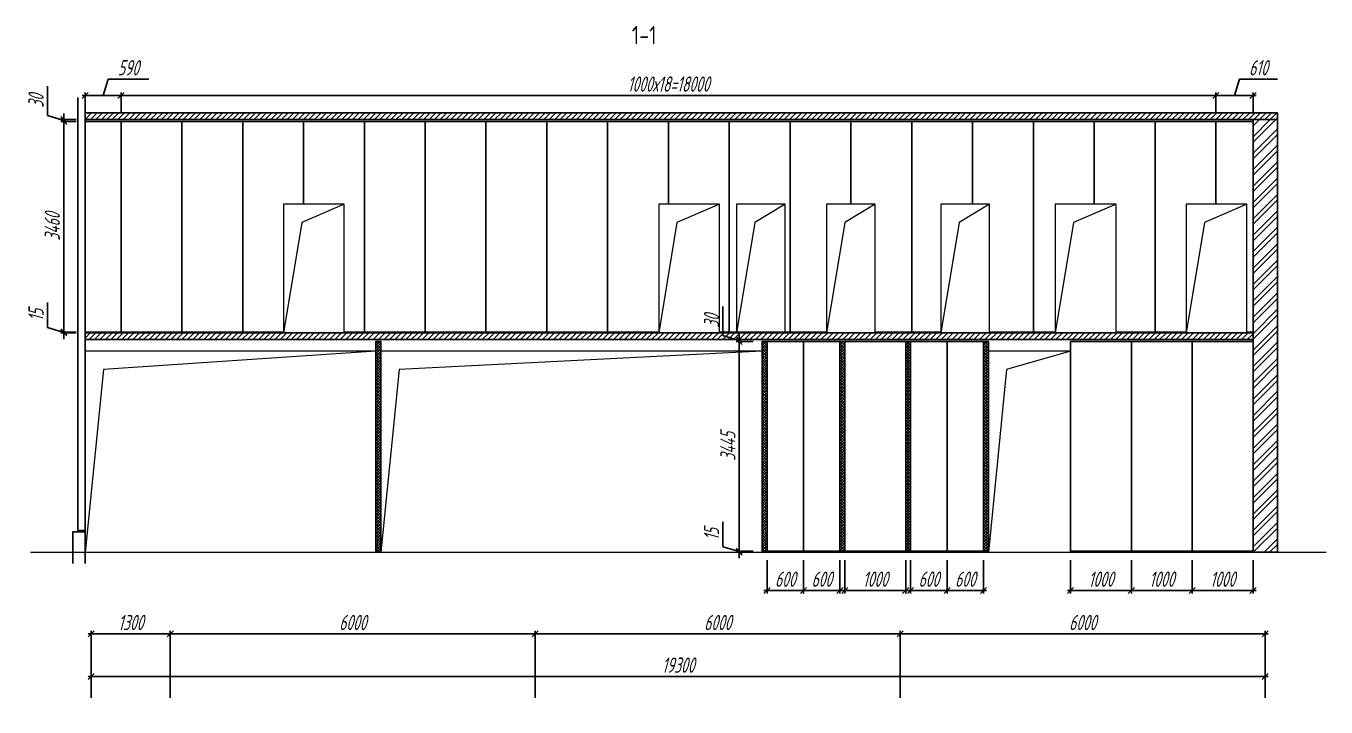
# Model space of a CAD drawing. Header units: millimetres. Extents: x -138350 to 909539, y -253833 to 111767.
# Drawn here: x 113244 to 134616, y -151862 to -140677 of the extents above; entities that cross this region are included whole.
import ezdxf

# ---------------------------------------------------------------- set-up
doc = ezdxf.new("R2010")
doc.units = ezdxf.units.MM
for name, color, linetype, lineweight in [('_Окна_двери', 131, 'Continuous', 15), ('_Оси', 90, 'Continuous', 13), ('_Размеры', 120, 'Continuous', 13), ('_Сендвичи', 230, 'Continuous', 30), ('_Стены', 7, 'Continuous', 30), ('_Сэндвичи штрих', 7, 'Continuous', 5), ('_Текст', 141, 'Continuous', 20), ('выноска', 7, 'Continuous', 13), ('тонкие', 221, 'Continuous', 13)]:
    doc.layers.add(name, color=color, linetype=linetype, lineweight=lineweight)
doc.styles.add('Museo sans', font='CS_Gost2304.shx')
doc.styles.add('СПДС_размеры', font='spdswin.shx', dxfattribs={"width": 0.8, "oblique": 15})
doc.dimstyles.new('СПДС', dxfattribs={"dimtxt": 2.5, "dimasz": 1, "dimexe": 0.5, "dimexo": 1.5, "dimtad": 1, "dimdec": 0, "dimtxsty": 'СПДС_размеры', "dimblk": 'OBLIQUE', "dimcen": 2.5, "dimdle": 0.5, "dimadec": 8, "dimazin": 0, "dimtfac": 1, "dimtdec": 0, "dimtix": 1, "dimtmove": 0, "dimatfit": 3, "dimfxl": 1, "dimarcsym": 0})
pattern_1 = [(45, (0, -18629), (-44.90128, 44.90128), [])]

# ---------------------------------------------------------------- blocks, each defined once
blk = doc.blocks.new('_Oblique')
at = {"layer": 'выноска', "color": 0, "lineweight": -2}
blk.add_line((-0.5, -0.5), (0.5, 0.5), dxfattribs=at)
blk = doc.blocks.new('*D377')
at = {"layer": '_Оси', "color": 0, "lineweight": -2, "transparency": 16777216}
for p, q in [((114316, -151712), (114316, -151312)), ((133616, -151712), (133616, -151312)), ((114266, -151362), (133666, -151362))]:
    blk.add_line(p, q, dxfattribs=at)
at = {"layer": 'Defpoints', "color": 0, "transparency": 16777216}
for p in [(133616, -151362), (114316, -151862), (133616, -151862)]:
    blk.add_point(p, dxfattribs=at)
at = {"layer": '_Оси', "color": 0, "lineweight": -2, "transparency": 16777216, "xscale": 100, "yscale": 100, "zscale": 100, "rotation": 180}
blk.add_blockref('_Oblique', (114316, -151362), dxfattribs=at)
at = {"layer": '_Оси', "color": 0, "lineweight": -2, "transparency": 16777216, "xscale": 100, "yscale": 100, "zscale": 100}
blk.add_blockref('_Oblique', (133616, -151362), dxfattribs=at)
at = {"layer": '_Оси', "color": 0, "lineweight": 25, "transparency": 16777216, "insert": (123966, -151174.5), "char_height": 250, "attachment_point": 5, "style": 'СПДС_размеры'}
blk.add_mtext('19300', dxfattribs=at)
blk = doc.blocks.new('*D378')
at = {"layer": '_Оси', "color": 0, "lineweight": -2, "transparency": 16777216}
for p, q in [((114266, -150662), (115666, -150662)), ((114316, -151712), (114316, -150612)), ((115616, -151712), (115616, -150612))]:
    blk.add_line(p, q, dxfattribs=at)
at = {"layer": 'Defpoints', "color": 0, "transparency": 16777216}
for p in [(115616, -150662), (114316, -151862), (115616, -151862)]:
    blk.add_point(p, dxfattribs=at)
at = {"layer": '_Оси', "color": 0, "lineweight": -2, "transparency": 16777216, "xscale": 100, "yscale": 100, "zscale": 100, "rotation": 180}
blk.add_blockref('_Oblique', (114316, -150662), dxfattribs=at)
at = {"layer": '_Оси', "color": 0, "lineweight": -2, "transparency": 16777216, "xscale": 100, "yscale": 100, "zscale": 100}
blk.add_blockref('_Oblique', (115616, -150662), dxfattribs=at)
at = {"layer": '_Оси', "color": 0, "lineweight": 25, "transparency": 16777216, "insert": (114966, -150474.5), "char_height": 250, "attachment_point": 5, "style": 'СПДС_размеры'}
blk.add_mtext('1300', dxfattribs=at)
blk = doc.blocks.new('*D379')
at = {"layer": '_Оси', "color": 0, "lineweight": -2, "transparency": 16777216}
for p, q in [((115566, -150662), (121666, -150662)), ((115616, -151712), (115616, -150612)), ((121616, -151712), (121616, -150612))]:
    blk.add_line(p, q, dxfattribs=at)
at = {"layer": 'Defpoints', "color": 0, "transparency": 16777216}
for p in [(121616, -150662), (115616, -151862), (121616, -151862)]:
    blk.add_point(p, dxfattribs=at)
at = {"layer": '_Оси', "color": 0, "lineweight": -2, "transparency": 16777216, "xscale": 100, "yscale": 100, "zscale": 100, "rotation": 180}
blk.add_blockref('_Oblique', (115616, -150662), dxfattribs=at)
at = {"layer": '_Оси', "color": 0, "lineweight": -2, "transparency": 16777216, "xscale": 100, "yscale": 100, "zscale": 100}
blk.add_blockref('_Oblique', (121616, -150662), dxfattribs=at)
at = {"layer": '_Оси', "color": 0, "lineweight": 25, "transparency": 16777216, "insert": (118616, -150474.5), "char_height": 250, "attachment_point": 5, "style": 'СПДС_размеры'}
blk.add_mtext('6000', dxfattribs=at)
blk = doc.blocks.new('*D380')
at = {"layer": '_Оси', "color": 0, "lineweight": -2, "transparency": 16777216}
for p, q in [((121566, -150662), (127666, -150662)), ((121616, -151712), (121616, -150612)), ((127616, -151712), (127616, -150612))]:
    blk.add_line(p, q, dxfattribs=at)
at = {"layer": 'Defpoints', "color": 0, "transparency": 16777216}
for p in [(127616, -150662), (121616, -151862), (127616, -151862)]:
    blk.add_point(p, dxfattribs=at)
at = {"layer": '_Оси', "color": 0, "lineweight": -2, "transparency": 16777216, "xscale": 100, "yscale": 100, "zscale": 100, "rotation": 180}
blk.add_blockref('_Oblique', (121616, -150662), dxfattribs=at)
at = {"layer": '_Оси', "color": 0, "lineweight": -2, "transparency": 16777216, "xscale": 100, "yscale": 100, "zscale": 100}
blk.add_blockref('_Oblique', (127616, -150662), dxfattribs=at)
at = {"layer": '_Оси', "color": 0, "lineweight": 25, "transparency": 16777216, "insert": (124616, -150474.5), "char_height": 250, "attachment_point": 5, "style": 'СПДС_размеры'}
blk.add_mtext('6000', dxfattribs=at)
blk = doc.blocks.new('*D381')
at = {"layer": '_Оси', "color": 0, "lineweight": -2, "transparency": 16777216}
for p, q in [((127566, -150662), (133666, -150662)), ((127616, -151712), (127616, -150612)), ((133616, -151712), (133616, -150612))]:
    blk.add_line(p, q, dxfattribs=at)
at = {"layer": 'Defpoints', "color": 0, "transparency": 16777216}
for p in [(133616, -150662), (127616, -151862), (133616, -151862)]:
    blk.add_point(p, dxfattribs=at)
at = {"layer": '_Оси', "color": 0, "lineweight": -2, "transparency": 16777216, "xscale": 100, "yscale": 100, "zscale": 100, "rotation": 180}
blk.add_blockref('_Oblique', (127616, -150662), dxfattribs=at)
at = {"layer": '_Оси', "color": 0, "lineweight": -2, "transparency": 16777216, "xscale": 100, "yscale": 100, "zscale": 100}
blk.add_blockref('_Oblique', (133616, -150662), dxfattribs=at)
at = {"layer": '_Оси', "color": 0, "lineweight": 25, "transparency": 16777216, "insert": (130616, -150474.5), "char_height": 250, "attachment_point": 5, "style": 'СПДС_размеры'}
blk.add_mtext('6000', dxfattribs=at)
blk = doc.blocks.new('*U382')
at = {"color": 0, "ltscale": 100}
blk.add_lwpolyline([(0, 0), (4780, 0), (4780, 3300), (0, 3300)], close=True, dxfattribs=at)
blk.add_lwpolyline([(4780, 3300), (300, 3000), (0, 0)], dxfattribs=at)
blk = doc.blocks.new('*U383')
at = {"color": 0, "ltscale": 100}
blk.add_lwpolyline([(0, 0), (6270, 0), (6270, 3300), (0, 3300)], close=True, dxfattribs=at)
blk.add_lwpolyline([(6270, 3300), (300, 3000), (0, 0)], dxfattribs=at)
blk = doc.blocks.new('*U384')
at = {"color": 0, "ltscale": 100}
blk.add_lwpolyline([(0, 0), (1350, 0), (1350, 3300), (0, 3300)], close=True, dxfattribs=at)
blk.add_lwpolyline([(1350, 3300), (300, 3000), (0, 0)], dxfattribs=at)
blk = doc.blocks.new('*D385')
at = {"layer": '_Размеры', "color": 0, "lineweight": -2, "ltscale": 100, "transparency": 16777216}
for p, q in [((125426, -149453), (125426, -150000)), ((126026, -149453), (126026, -150000)), ((125376, -149950), (126076, -149950))]:
    blk.add_line(p, q, dxfattribs=at)
at = {"layer": 'Defpoints', "color": 0, "ltscale": 100, "transparency": 16777216}
for p in [(125426, -149303), (126026, -149303), (126026, -149950)]:
    blk.add_point(p, dxfattribs=at)
at = {"layer": '_Размеры', "color": 0, "lineweight": -2, "ltscale": 100, "transparency": 16777216, "xscale": 100, "yscale": 100, "zscale": 100, "rotation": 180}
blk.add_blockref('_Oblique', (125426, -149950), dxfattribs=at)
at = {"layer": '_Размеры', "color": 0, "lineweight": -2, "ltscale": 100, "transparency": 16777216, "xscale": 100, "yscale": 100, "zscale": 100}
blk.add_blockref('_Oblique', (126026, -149950), dxfattribs=at)
at = {"layer": '_Размеры', "color": 0, "ltscale": 100, "transparency": 16777216, "insert": (125726, -149762.5), "char_height": 250, "attachment_point": 5, "style": 'СПДС_размеры'}
blk.add_mtext('600', dxfattribs=at)
blk = doc.blocks.new('*D386')
at = {"layer": '_Размеры', "color": 0, "lineweight": -2, "ltscale": 100, "transparency": 16777216}
for p, q in [((126026, -149453), (126026, -150000)), ((126626, -149453), (126626, -150000)), ((125976, -149950), (126676, -149950))]:
    blk.add_line(p, q, dxfattribs=at)
at = {"layer": 'Defpoints', "color": 0, "ltscale": 100, "transparency": 16777216}
for p in [(126026, -149303), (126626, -149303), (126626, -149950)]:
    blk.add_point(p, dxfattribs=at)
at = {"layer": '_Размеры', "color": 0, "lineweight": -2, "ltscale": 100, "transparency": 16777216, "xscale": 100, "yscale": 100, "zscale": 100, "rotation": 180}
blk.add_blockref('_Oblique', (126026, -149950), dxfattribs=at)
at = {"layer": '_Размеры', "color": 0, "lineweight": -2, "ltscale": 100, "transparency": 16777216, "xscale": 100, "yscale": 100, "zscale": 100}
blk.add_blockref('_Oblique', (126626, -149950), dxfattribs=at)
at = {"layer": '_Размеры', "color": 0, "ltscale": 100, "transparency": 16777216, "insert": (126326, -149762.5), "char_height": 250, "attachment_point": 5, "style": 'СПДС_размеры'}
blk.add_mtext('600', dxfattribs=at)
blk = doc.blocks.new('*D387')
at = {"layer": '_Размеры', "color": 0, "lineweight": -2, "ltscale": 100, "transparency": 16777216}
for p, q in [((126706, -149453), (126706, -150000)), ((127706, -149453), (127706, -150000)), ((126656, -149950), (127756, -149950))]:
    blk.add_line(p, q, dxfattribs=at)
at = {"layer": 'Defpoints', "color": 0, "ltscale": 100, "transparency": 16777216}
for p in [(126706, -149303), (127706, -149303), (127706, -149950)]:
    blk.add_point(p, dxfattribs=at)
at = {"layer": '_Размеры', "color": 0, "lineweight": -2, "ltscale": 100, "transparency": 16777216, "xscale": 100, "yscale": 100, "zscale": 100, "rotation": 180}
blk.add_blockref('_Oblique', (126706, -149950), dxfattribs=at)
at = {"layer": '_Размеры', "color": 0, "lineweight": -2, "ltscale": 100, "transparency": 16777216, "xscale": 100, "yscale": 100, "zscale": 100}
blk.add_blockref('_Oblique', (127706, -149950), dxfattribs=at)
at = {"layer": '_Размеры', "color": 0, "ltscale": 100, "transparency": 16777216, "insert": (127206, -149762.5), "char_height": 250, "attachment_point": 5, "style": 'СПДС_размеры'}
blk.add_mtext('1000', dxfattribs=at)
blk = doc.blocks.new('*D388')
at = {"layer": '_Размеры', "color": 0, "lineweight": -2, "ltscale": 100, "transparency": 16777216}
for p, q in [((127786, -149453), (127786, -150000)), ((128386, -149453), (128386, -150000)), ((127736, -149950), (128436, -149950))]:
    blk.add_line(p, q, dxfattribs=at)
at = {"layer": 'Defpoints', "color": 0, "ltscale": 100, "transparency": 16777216}
for p in [(127786, -149303), (128386, -149303), (128386, -149950)]:
    blk.add_point(p, dxfattribs=at)
at = {"layer": '_Размеры', "color": 0, "lineweight": -2, "ltscale": 100, "transparency": 16777216, "xscale": 100, "yscale": 100, "zscale": 100, "rotation": 180}
blk.add_blockref('_Oblique', (127786, -149950), dxfattribs=at)
at = {"layer": '_Размеры', "color": 0, "lineweight": -2, "ltscale": 100, "transparency": 16777216, "xscale": 100, "yscale": 100, "zscale": 100}
blk.add_blockref('_Oblique', (128386, -149950), dxfattribs=at)
at = {"layer": '_Размеры', "color": 0, "ltscale": 100, "transparency": 16777216, "insert": (128086, -149762.5), "char_height": 250, "attachment_point": 5, "style": 'СПДС_размеры'}
blk.add_mtext('600', dxfattribs=at)
blk = doc.blocks.new('*D389')
at = {"layer": '_Размеры', "color": 0, "lineweight": -2, "ltscale": 100, "transparency": 16777216}
for p, q in [((128386, -149453), (128386, -150000)), ((128986, -149453), (128986, -150000)), ((128336, -149950), (129036, -149950))]:
    blk.add_line(p, q, dxfattribs=at)
at = {"layer": 'Defpoints', "color": 0, "ltscale": 100, "transparency": 16777216}
for p in [(128386, -149303), (128986, -149303), (128986, -149950)]:
    blk.add_point(p, dxfattribs=at)
at = {"layer": '_Размеры', "color": 0, "lineweight": -2, "ltscale": 100, "transparency": 16777216, "xscale": 100, "yscale": 100, "zscale": 100, "rotation": 180}
blk.add_blockref('_Oblique', (128386, -149950), dxfattribs=at)
at = {"layer": '_Размеры', "color": 0, "lineweight": -2, "ltscale": 100, "transparency": 16777216, "xscale": 100, "yscale": 100, "zscale": 100}
blk.add_blockref('_Oblique', (128986, -149950), dxfattribs=at)
at = {"layer": '_Размеры', "color": 0, "ltscale": 100, "transparency": 16777216, "insert": (128686, -149762.5), "char_height": 250, "attachment_point": 5, "style": 'СПДС_размеры'}
blk.add_mtext('600', dxfattribs=at)
blk = doc.blocks.new('*D390')
at = {"layer": '_Размеры', "color": 0, "lineweight": -2, "ltscale": 100, "transparency": 16777216}
for p, q in [((130416, -149453), (130416, -150000)), ((131416, -149453), (131416, -150000)), ((130366, -149950), (131466, -149950))]:
    blk.add_line(p, q, dxfattribs=at)
at = {"layer": 'Defpoints', "color": 0, "ltscale": 100, "transparency": 16777216}
for p in [(130416, -149303), (131416, -149303), (131416, -149950)]:
    blk.add_point(p, dxfattribs=at)
at = {"layer": '_Размеры', "color": 0, "lineweight": -2, "ltscale": 100, "transparency": 16777216, "xscale": 100, "yscale": 100, "zscale": 100, "rotation": 180}
blk.add_blockref('_Oblique', (130416, -149950), dxfattribs=at)
at = {"layer": '_Размеры', "color": 0, "lineweight": -2, "ltscale": 100, "transparency": 16777216, "xscale": 100, "yscale": 100, "zscale": 100}
blk.add_blockref('_Oblique', (131416, -149950), dxfattribs=at)
at = {"layer": '_Размеры', "color": 0, "ltscale": 100, "transparency": 16777216, "insert": (130916, -149762.5), "char_height": 250, "attachment_point": 5, "style": 'СПДС_размеры'}
blk.add_mtext('1000', dxfattribs=at)
blk = doc.blocks.new('*D391')
at = {"layer": '_Размеры', "color": 0, "lineweight": -2, "ltscale": 100, "transparency": 16777216}
for p, q in [((131416, -149453), (131416, -150000)), ((132416, -149453), (132416, -150000)), ((131366, -149950), (132466, -149950))]:
    blk.add_line(p, q, dxfattribs=at)
at = {"layer": 'Defpoints', "color": 0, "ltscale": 100, "transparency": 16777216}
for p in [(131416, -149303), (132416, -149303), (132416, -149950)]:
    blk.add_point(p, dxfattribs=at)
at = {"layer": '_Размеры', "color": 0, "lineweight": -2, "ltscale": 100, "transparency": 16777216, "xscale": 100, "yscale": 100, "zscale": 100, "rotation": 180}
blk.add_blockref('_Oblique', (131416, -149950), dxfattribs=at)
at = {"layer": '_Размеры', "color": 0, "lineweight": -2, "ltscale": 100, "transparency": 16777216, "xscale": 100, "yscale": 100, "zscale": 100}
blk.add_blockref('_Oblique', (132416, -149950), dxfattribs=at)
at = {"layer": '_Размеры', "color": 0, "ltscale": 100, "transparency": 16777216, "insert": (131916, -149762.5), "char_height": 250, "attachment_point": 5, "style": 'СПДС_размеры'}
blk.add_mtext('1000', dxfattribs=at)
blk = doc.blocks.new('*D392')
at = {"layer": '_Размеры', "color": 0, "lineweight": -2, "ltscale": 100, "transparency": 16777216}
for p, q in [((132416, -149453), (132416, -150000)), ((133416, -149453), (133416, -150000)), ((132366, -149950), (133466, -149950))]:
    blk.add_line(p, q, dxfattribs=at)
at = {"layer": 'Defpoints', "color": 0, "ltscale": 100, "transparency": 16777216}
for p in [(132416, -149303), (133416, -149303), (133416, -149950)]:
    blk.add_point(p, dxfattribs=at)
at = {"layer": '_Размеры', "color": 0, "lineweight": -2, "ltscale": 100, "transparency": 16777216, "xscale": 100, "yscale": 100, "zscale": 100, "rotation": 180}
blk.add_blockref('_Oblique', (132416, -149950), dxfattribs=at)
at = {"layer": '_Размеры', "color": 0, "lineweight": -2, "ltscale": 100, "transparency": 16777216, "xscale": 100, "yscale": 100, "zscale": 100}
blk.add_blockref('_Oblique', (133416, -149950), dxfattribs=at)
at = {"layer": '_Размеры', "color": 0, "ltscale": 100, "transparency": 16777216, "insert": (132916, -149762.5), "char_height": 250, "attachment_point": 5, "style": 'СПДС_размеры'}
blk.add_mtext('1000', dxfattribs=at)
blk = doc.blocks.new('*D393')
at = {"layer": '_Размеры', "color": 0, "lineweight": -2, "ltscale": 100, "transparency": 16777216}
for p, q in [((125196, -145858), (124920, -145858)), ((124970, -145808), (124970, -149353)), ((125196, -149303), (124920, -149303))]:
    blk.add_line(p, q, dxfattribs=at)
at = {"layer": 'Defpoints', "color": 0, "ltscale": 100, "transparency": 16777216}
for p in [(125346, -145858), (124970, -149303), (125346, -149303)]:
    blk.add_point(p, dxfattribs=at)
at = {"layer": '_Размеры', "color": 0, "lineweight": -2, "ltscale": 100, "transparency": 16777216, "xscale": 100, "yscale": 100, "zscale": 100}
for p, rotation in [((124970, -145858), 90), ((124970, -149303), 270)]:
    blk.add_blockref('_Oblique', p, dxfattribs=dict(at, rotation=rotation))
at = {"layer": '_Размеры', "color": 0, "ltscale": 100, "transparency": 16777216, "insert": (124782.5, -147580.5), "char_height": 250, "attachment_point": 5, "rotation": 90, "style": 'СПДС_размеры'}
blk.add_mtext('3445', dxfattribs=at)
blk = doc.blocks.new('*D394')
at = {"layer": '_Размеры', "color": 0, "lineweight": -2, "ltscale": 100, "transparency": 16777216}
for p, q in [((124701, -145762), (124701, -145282)), ((124970, -145828), (124970, -145728)), ((124970, -145843), (124701, -145762)), ((125196, -145828), (124920, -145828)), ((125196, -145858), (124920, -145858)), ((124970, -145858), (124970, -145828)), ((124970, -145858), (124970, -145828)), ((124970, -145858), (124970, -145958))]:
    blk.add_line(p, q, dxfattribs=at)
at = {"layer": 'Defpoints', "color": 0, "ltscale": 100, "transparency": 16777216}
for p in [(124970, -145828), (125346, -145828), (125346, -145858)]:
    blk.add_point(p, dxfattribs=at)
at = {"layer": '_Размеры', "color": 0, "lineweight": -2, "ltscale": 100, "transparency": 16777216, "xscale": 100, "yscale": 100, "zscale": 100}
for p, rotation in [((124970, -145828), 270), ((124970, -145858), 90)]:
    blk.add_blockref('_Oblique', p, dxfattribs=dict(at, rotation=rotation))
at = {"layer": '_Размеры', "color": 0, "ltscale": 100, "transparency": 16777216, "insert": (124514, -145522), "char_height": 250, "attachment_point": 5, "rotation": 90, "style": 'СПДС_размеры'}
blk.add_mtext('30', dxfattribs=at)
blk = doc.blocks.new('*D395')
at = {"layer": '_Размеры', "color": 0, "lineweight": -2, "ltscale": 100, "transparency": 16777216}
for p, q in [((124701, -149230), (124701, -148819)), ((124970, -149310), (124701, -149230)), ((125196, -149303), (124920, -149303)), ((125196, -149318), (124920, -149318)), ((124970, -149303), (124970, -149203)), ((124970, -149303), (124970, -149318)), ((124970, -149303), (124970, -149318)), ((124970, -149318), (124970, -149418))]:
    blk.add_line(p, q, dxfattribs=at)
at = {"layer": 'Defpoints', "color": 0, "ltscale": 100, "transparency": 16777216}
for p in [(124970, -149318), (125346, -149303), (125346, -149318)]:
    blk.add_point(p, dxfattribs=at)
at = {"layer": '_Размеры', "color": 0, "lineweight": -2, "ltscale": 100, "transparency": 16777216, "xscale": 100, "yscale": 100, "zscale": 100}
for p, rotation in [((124970, -149303), 270), ((124970, -149318), 90)]:
    blk.add_blockref('_Oblique', p, dxfattribs=dict(at, rotation=rotation))
at = {"layer": '_Размеры', "color": 0, "ltscale": 100, "transparency": 16777216, "insert": (124514, -149024), "char_height": 250, "attachment_point": 5, "rotation": 90, "style": 'СПДС_размеры'}
blk.add_mtext('15', dxfattribs=at)
blk = doc.blocks.new('*U479')
at = {"color": 0, "ltscale": 100}
blk.add_lwpolyline([(0, 0), (1000, 0), (1000, 2115), (0, 2115)], close=True, dxfattribs=at)
blk.add_lwpolyline([(1000, 2115), (300, 1815), (0, 0)], dxfattribs=at)
blk = doc.blocks.new('*U480')
at = {"color": 0, "ltscale": 100}
blk.add_lwpolyline([(0, 0), (800, 0), (800, 2115), (0, 2115)], close=True, dxfattribs=at)
blk.add_lwpolyline([(800, 2115), (300, 1815), (0, 0)], dxfattribs=at)
blk = doc.blocks.new('*D481')
at = {"layer": '_Размеры', "color": 0, "lineweight": -2, "ltscale": 75, "transparency": 16777216}
for p, q in [((114511, -141818), (114592, -141549)), ((114592, -141549), (115263, -141549)), ((114166, -141818), (114856, -141818)), ((114216, -142093), (114216, -141768)), ((114806, -142093), (114806, -141768))]:
    blk.add_line(p, q, dxfattribs=at)
at = {"layer": 'Defpoints', "color": 0, "ltscale": 75, "transparency": 16777216}
for p in [(114806, -141818), (114216, -142243), (114806, -142243)]:
    blk.add_point(p, dxfattribs=at)
at = {"layer": '_Размеры', "color": 0, "lineweight": -2, "ltscale": 75, "transparency": 16777216, "xscale": 100, "yscale": 100, "zscale": 100, "rotation": 180}
blk.add_blockref('_Oblique', (114216, -141818), dxfattribs=at)
at = {"layer": '_Размеры', "color": 0, "lineweight": -2, "ltscale": 75, "transparency": 16777216, "xscale": 100, "yscale": 100, "zscale": 100}
blk.add_blockref('_Oblique', (114806, -141818), dxfattribs=at)
at = {"layer": '_Размеры', "color": 0, "ltscale": 75, "transparency": 16777216, "insert": (114927, -141362), "char_height": 250, "attachment_point": 5, "style": 'СПДС_размеры'}
blk.add_mtext('590', dxfattribs=at)
blk = doc.blocks.new('*D482')
at = {"layer": '_Размеры', "color": 0, "lineweight": -2, "ltscale": 75, "transparency": 16777216}
for p, q in [((114756, -141818), (132856, -141818)), ((114806, -142093), (114806, -141768)), ((132806, -142093), (132806, -141768))]:
    blk.add_line(p, q, dxfattribs=at)
at = {"layer": 'Defpoints', "color": 0, "ltscale": 75, "transparency": 16777216}
for p in [(132806, -141818), (114806, -142243), (132806, -142243)]:
    blk.add_point(p, dxfattribs=at)
at = {"layer": '_Размеры', "color": 0, "lineweight": -2, "ltscale": 75, "transparency": 16777216, "xscale": 100, "yscale": 100, "zscale": 100, "rotation": 180}
blk.add_blockref('_Oblique', (114806, -141818), dxfattribs=at)
at = {"layer": '_Размеры', "color": 0, "lineweight": -2, "ltscale": 75, "transparency": 16777216, "xscale": 100, "yscale": 100, "zscale": 100}
blk.add_blockref('_Oblique', (132806, -141818), dxfattribs=at)
at = {"layer": '_Размеры', "color": 0, "ltscale": 75, "transparency": 16777216, "insert": (123806, -141630.5), "char_height": 250, "attachment_point": 5, "style": 'СПДС_размеры'}
blk.add_mtext('1000х18=18000', dxfattribs=at)
blk = doc.blocks.new('*D483')
at = {"layer": '_Размеры', "color": 0, "lineweight": -2, "ltscale": 75, "transparency": 16777216}
for p, q in [((133111, -141818), (133192, -141549)), ((133192, -141549), (133818, -141549)), ((132756, -141818), (133466, -141818)), ((132806, -142093), (132806, -141768)), ((133416, -142093), (133416, -141768))]:
    blk.add_line(p, q, dxfattribs=at)
at = {"layer": 'Defpoints', "color": 0, "ltscale": 75, "transparency": 16777216}
for p in [(133416, -141818), (132806, -142243), (133416, -142243)]:
    blk.add_point(p, dxfattribs=at)
at = {"layer": '_Размеры', "color": 0, "lineweight": -2, "ltscale": 75, "transparency": 16777216, "xscale": 100, "yscale": 100, "zscale": 100, "rotation": 180}
blk.add_blockref('_Oblique', (132806, -141818), dxfattribs=at)
at = {"layer": '_Размеры', "color": 0, "lineweight": -2, "ltscale": 75, "transparency": 16777216, "xscale": 100, "yscale": 100, "zscale": 100}
blk.add_blockref('_Oblique', (133416, -141818), dxfattribs=at)
at = {"layer": '_Размеры', "color": 0, "ltscale": 75, "transparency": 16777216, "insert": (133505, -141362), "char_height": 250, "attachment_point": 5, "style": 'СПДС_размеры'}
blk.add_mtext('610', dxfattribs=at)
blk = doc.blocks.new('*D484')
at = {"layer": '_Размеры', "color": 0, "lineweight": -2, "ltscale": 100, "transparency": 16777216}
for p, q in [((113595, -142147), (113595, -141667)), ((113864, -142213), (113864, -142113)), ((113864, -142228), (113595, -142147)), ((114066, -142213), (113814, -142213)), ((114066, -142243), (113814, -142243)), ((113864, -142213), (113864, -142243)), ((113864, -142213), (113864, -142243)), ((113864, -142243), (113864, -142343))]:
    blk.add_line(p, q, dxfattribs=at)
at = {"layer": 'Defpoints', "color": 0, "ltscale": 100, "transparency": 16777216}
for p in [(113864, -142243), (114216, -142213), (114216, -142243)]:
    blk.add_point(p, dxfattribs=at)
at = {"layer": '_Размеры', "color": 0, "lineweight": -2, "ltscale": 100, "transparency": 16777216, "xscale": 100, "yscale": 100, "zscale": 100}
for p, rotation in [((113864, -142213), 270), ((113864, -142243), 90)]:
    blk.add_blockref('_Oblique', p, dxfattribs=dict(at, rotation=rotation))
at = {"layer": '_Размеры', "color": 0, "ltscale": 100, "transparency": 16777216, "insert": (113408, -141907), "char_height": 250, "attachment_point": 5, "rotation": 90, "style": 'СПДС_размеры'}
blk.add_mtext('30', dxfattribs=at)
blk = doc.blocks.new('*D485')
at = {"layer": '_Размеры', "color": 0, "lineweight": -2, "ltscale": 100, "transparency": 16777216}
for p, q in [((114066, -142243), (113814, -142243)), ((113864, -142193), (113864, -145753)), ((114066, -145703), (113814, -145703))]:
    blk.add_line(p, q, dxfattribs=at)
at = {"layer": 'Defpoints', "color": 0, "ltscale": 100, "transparency": 16777216}
for p in [(114216, -142243), (113864, -145703), (114216, -145703)]:
    blk.add_point(p, dxfattribs=at)
at = {"layer": '_Размеры', "color": 0, "lineweight": -2, "ltscale": 100, "transparency": 16777216, "xscale": 100, "yscale": 100, "zscale": 100}
for p, rotation in [((113864, -142243), 90), ((113864, -145703), 270)]:
    blk.add_blockref('_Oblique', p, dxfattribs=dict(at, rotation=rotation))
at = {"layer": '_Размеры', "color": 0, "ltscale": 100, "transparency": 16777216, "insert": (113676.5, -143973), "char_height": 250, "attachment_point": 5, "rotation": 90, "style": 'СПДС_размеры'}
blk.add_mtext('3460', dxfattribs=at)
blk = doc.blocks.new('*D486')
at = {"layer": '_Размеры', "color": 0, "lineweight": -2, "ltscale": 100, "transparency": 16777216}
for p, q in [((113595, -145630), (113595, -145219)), ((113864, -145710), (113595, -145630)), ((114066, -145703), (113814, -145703)), ((114066, -145718), (113814, -145718)), ((113864, -145703), (113864, -145603)), ((113864, -145703), (113864, -145718)), ((113864, -145703), (113864, -145718)), ((113864, -145718), (113864, -145818))]:
    blk.add_line(p, q, dxfattribs=at)
at = {"layer": 'Defpoints', "color": 0, "ltscale": 100, "transparency": 16777216}
for p in [(113864, -145718), (114216, -145703), (114216, -145718)]:
    blk.add_point(p, dxfattribs=at)
at = {"layer": '_Размеры', "color": 0, "lineweight": -2, "ltscale": 100, "transparency": 16777216, "xscale": 100, "yscale": 100, "zscale": 100}
for p, rotation in [((113864, -145703), 270), ((113864, -145718), 90)]:
    blk.add_blockref('_Oblique', p, dxfattribs=dict(at, rotation=rotation))
at = {"layer": '_Размеры', "color": 0, "ltscale": 100, "transparency": 16777216, "insert": (113408, -145424), "char_height": 250, "attachment_point": 5, "rotation": 90, "style": 'СПДС_размеры'}
blk.add_mtext('15', dxfattribs=at)

msp = doc.modelspace()

# ---------------------------------------------------------------- hatches: boundary and pattern name
at = {"layer": '_Сэндвичи штрих', "ltscale": 100}
h = msp.add_hatch(dxfattribs=at)
h.set_pattern_fill('ANSI31', color=256, scale=20)
h.set_pattern_definition(pattern_1)
h.paths.add_polyline_path([(133816, -142103), (114216, -142103), (114216, -142213), (133816, -142213)])
h = msp.add_hatch(dxfattribs=at)
h.set_pattern_fill('ANSI32', color=256, scale=20)
h.set_pattern_definition([(45, (0, -18629), (-134.70384, 134.70384), []), (45, (89.8, -18629), (-134.70384, 134.70384), [])])
h.paths.add_polyline_path([(133816, -142213), (133416, -142213), (133416, -149318), (133816, -149318)])
h = msp.add_hatch(dxfattribs=at)
h.set_pattern_fill('ANSI31', color=256, scale=20)
h.set_pattern_definition(pattern_1)
h.paths.add_polyline_path([(133416, -145718), (114216, -145718), (114216, -145828), (133416, -145828)])
h = msp.add_hatch(dxfattribs=at)
h.set_pattern_fill('ANSI37', color=256, scale=10)
h.paths.add_polyline_path([(119076, -145858), (118996, -145858), (118996, -149303), (119076, -149303)])
h = msp.add_hatch(dxfattribs=at)
h.set_pattern_fill('ANSI37', color=256, scale=10)
h.set_pattern_definition([(45, (6350, 0), (-22.4506403, 22.4506403), []), (135, (6350, 0), (-22.4506403, -22.4506403), [])])
h.paths.add_polyline_path([(125426, -145858), (125346, -145858), (125346, -149303), (125426, -149303)])
h = msp.add_hatch(dxfattribs=at)
h.set_pattern_fill('ANSI37', color=256, scale=10)
h.set_pattern_definition([(45, (7630, 0), (-22.4506403, 22.4506403), []), (135, (7630, 0), (-22.4506403, -22.4506403), [])])
h.paths.add_polyline_path([(126706, -145858), (126626, -145858), (126626, -149303), (126706, -149303)])
h = msp.add_hatch(dxfattribs=at)
h.set_pattern_fill('ANSI37', color=256, scale=10)
h.set_pattern_definition([(45, (8710, 0), (-22.4506403, 22.4506403), []), (135, (8710, 0), (-22.4506403, -22.4506403), [])])
h.paths.add_polyline_path([(127786, -145858), (127706, -145858), (127706, -149303), (127786, -149303)])
h = msp.add_hatch(dxfattribs=at)
h.set_pattern_fill('ANSI37', color=256, scale=10)
h.set_pattern_definition([(45, (9990, 0), (-22.4506403, 22.4506403), []), (135, (9990, 0), (-22.4506403, -22.4506403), [])])
h.paths.add_polyline_path([(129066, -145858), (128986, -145858), (128986, -149303), (129066, -149303)])

# ---------------------------------------------------------------- linework, layer by layer
at = {"layer": '_Сендвичи', "ltscale": 100}
for p, q in [((114096, -148963), (114096, -141849)), ((114216, -148963), (114216, -141849)), ((114096, -148963), (114216, -148963))]:
    msp.add_line(p, q, dxfattribs=at)
at = {"layer": '_Сендвичи', "color": 2, "ltscale": 75}
for p, q in [((114216, -142243), (114216, -145703)), ((114216, -142243), (133416, -142243)), ((114806, -142243), (114806, -145703)), ((115806, -142243), (115806, -145703)), ((116806, -142243), (116806, -145703)), ((117806, -142243), (117806, -143603)), ((118806, -142243), (118806, -145703)), ((119806, -142243), (119806, -145703)), ((120806, -142243), (120806, -145703)), ((121806, -142243), (121806, -145703)), ((122806, -142243), (122806, -145703)), ((123806, -142243), (123806, -143603)), ((124806, -142243), (124806, -145703)), ((125806, -142243), (125806, -145703)), ((126806, -142243), (126806, -143603)), ((127806, -142243), (127806, -145703)), ((128806, -142243), (128806, -143603)), ((129806, -142243), (129806, -145703)), ((130806, -142243), (130806, -143603)), ((131806, -142243), (131806, -145703)), ((132806, -142243), (132806, -143603)), ((133416, -142243), (133416, -145703)), ((117476, -145703), (114216, -145703)), ((123646, -145703), (118476, -145703)), ((126406, -145703), (124646, -145703)), ((128286, -145703), (127206, -145703)), ((130166, -145703), (129086, -145703)), ((132316, -145703), (131166, -145703)), ((133416, -145703), (133316, -145703))]:
    msp.add_line(p, q, dxfattribs=at)
at = {"layer": '_Сендвичи', "color": 2, "ltscale": 100}
for p, q in [((125426, -145858), (126626, -145858)), ((126026, -145858), (126026, -149303)), ((127786, -145858), (128986, -145858)), ((128386, -145858), (128386, -149303)), ((130416, -145858), (130416, -149303)), ((130416, -145858), (133416, -145858)), ((131416, -145858), (131416, -149303)), ((132416, -145858), (132416, -149303)), ((133416, -145858), (133416, -149303)), ((125426, -149303), (126626, -149303)), ((127786, -149303), (128986, -149303)), ((130416, -149303), (133416, -149303))]:
    msp.add_line(p, q, dxfattribs=at)
for points in [[(118996, -149303), (119076, -149303), (119076, -145858), (118996, -145858)], [(125346, -149303), (125426, -149303), (125426, -145858), (125346, -145858)], [(126626, -149303), (126706, -149303), (126706, -145858), (126626, -145858)], [(126706, -149303), (127706, -149303), (127706, -145858), (126706, -145858)], [(127706, -149303), (127786, -149303), (127786, -145858), (127706, -145858)], [(128986, -149303), (129066, -149303), (129066, -145858), (128986, -145858)]]:
    msp.add_lwpolyline(points, close=True, dxfattribs=at)
at = {"layer": '_Стены', "ltscale": 100}
for points in [[(114216, -142213), (133816, -142213), (133816, -142103), (114216, -142103)], [(133816, -149318), (133416, -149318), (133416, -142213), (133816, -142213)], [(114216, -145828), (133416, -145828), (133416, -145718), (114216, -145718)]]:
    msp.add_lwpolyline(points, close=True, dxfattribs=at)
msp.add_lwpolyline([(114016, -149503), (114016, -148983), (114216, -148983), (114216, -149503)], dxfattribs=at)
at = {"layer": 'тонкие', "ltscale": 100}
msp.add_line((113316, -149318), (134616, -149318), dxfattribs=at)

# ---------------------------------------------------------------- block references
at = {"layer": '_Окна_двери', "ltscale": 75}
for name, p in [('*U479', (117476, -145718)), ('*U479', (123646, -145718)), ('*U480', (124926, -145718)), ('*U480', (126406, -145718)), ('*U480', (128286, -145718)), ('*U479', (130166, -145718)), ('*U479', (132316, -145718))]:
    msp.add_blockref(name, p, dxfattribs=at)
at = {"layer": '_Окна_двери', "ltscale": 100}
for name, p in [('*U382', (114216, -149318)), ('*U383', (119076, -149318)), ('*U384', (129066, -149318))]:
    msp.add_blockref(name, p, dxfattribs=at)

# ---------------------------------------------------------------- texts
at = {"layer": '_Текст', "linetype": 'Continuous', "ltscale": 100, "style": 'Museo sans'}
msp.add_text('1-1', height=300, dxfattribs=at).set_placement((123204, -140977))

# ---------------------------------------------------------------- dimensions: what is measured, and where the dimension line sits
at = {"layer": '_Оси', "lineweight": 25}
for base, p1, p2, picture, middle in [((115616, -150662), (114316, -151862), (115616, -151862), '*D378', (114966, -150474.5)), ((121616, -150662), (115616, -151862), (121616, -151862), '*D379', (118616, -150474.5)), ((127616, -150662), (121616, -151862), (127616, -151862), '*D380', (124616, -150474.5)), ((133616, -150662), (127616, -151862), (133616, -151862), '*D381', (130616, -150474.5)), ((133616, -151362), (114316, -151862), (133616, -151862), '*D377', (123966, -151174.5))]:
    dim = msp.add_linear_dim(base=base, p1=p1, p2=p2, angle=180, dimstyle='СПДС', override={"dimscale": 100}, dxfattribs=at)
    dim.commit()
    dim.dimension.update_dxf_attribs({"geometry": picture, "text_midpoint": middle})
at = {"layer": '_Размеры', "ltscale": 75}
for base, p1, p2, picture, middle in [((114806, -141818), (114216, -142243), (114806, -142243), '*D481', (114654.1, -141361.8)), ((133416, -141818), (132806, -142243), (133416, -142243), '*D483', (133254.1, -141361.8))]:
    dim = msp.add_linear_dim(base=base, p1=p1, p2=p2, dimstyle='СПДС', override={"dimscale": 100, "dimtix": 0, "dimtmove": 1}, dxfattribs=at)
    dim.commit()
    dim.dimension.update_dxf_attribs({"geometry": picture, "text_midpoint": middle})
dim = msp.add_linear_dim(base=(132806, -141818), p1=(114806, -142243), p2=(132806, -142243), text='1000х18=18000', dimstyle='СПДС', override={"dimscale": 100, "dimtix": 0, "dimtmove": 1}, dxfattribs=at)
dim.commit()
dim.dimension.update_dxf_attribs({"geometry": '*D482', "text_midpoint": (123806, -141630.5)})
at = {"layer": '_Размеры', "ltscale": 100}
for base, p1, p2, picture, middle in [((113864, -142243), (114216, -142213), (114216, -142243), '*D484', (113407.8, -142084.9)), ((113864, -145703), (114216, -142243), (114216, -145703), '*D485', (113676.5, -143973)), ((113864, -145718), (114216, -145703), (114216, -145718), '*D486', (113407.8, -145567.4)), ((124970, -145828), (125346, -145858), (125346, -145828), '*D394', (124513.8, -145699.9)), ((124970, -149303), (125346, -145858), (125346, -149303), '*D393', (124782.5, -147580.5)), ((124970, -149318), (125346, -149303), (125346, -149318), '*D395', (124513.8, -149167.4))]:
    dim = msp.add_linear_dim(base=base, p1=p1, p2=p2, angle=90, dimstyle='СПДС', override={"dimscale": 100, "dimtix": 0, "dimtmove": 1}, dxfattribs=at)
    dim.commit()
    dim.dimension.update_dxf_attribs({"geometry": picture, "text_midpoint": middle})
for base, p1, p2, picture, middle in [((126026, -149950), (125426, -149303), (126026, -149303), '*D385', (125726, -149950)), ((126626, -149950), (126026, -149303), (126626, -149303), '*D386', (126326, -149950)), ((128386, -149950), (127786, -149303), (128386, -149303), '*D388', (128086, -149950)), ((128986, -149950), (128386, -149303), (128986, -149303), '*D389', (128686, -149950))]:
    dim = msp.add_linear_dim(base=base, p1=p1, p2=p2, dimstyle='СПДС', override={"dimscale": 100, "dimtix": 0, "dimtmove": 1}, dxfattribs=at)
    dim.commit()
    dim.dimension.update_dxf_attribs({"geometry": picture, "text_midpoint": middle, "dimtype": 160})
for base, p1, p2, picture, middle in [((127706, -149950), (126706, -149303), (127706, -149303), '*D387', (127206, -149762.5)), ((131416, -149950), (130416, -149303), (131416, -149303), '*D390', (130916, -149762.5)), ((132416, -149950), (131416, -149303), (132416, -149303), '*D391', (131916, -149762.5)), ((133416, -149950), (132416, -149303), (133416, -149303), '*D392', (132916, -149762.5))]:
    dim = msp.add_linear_dim(base=base, p1=p1, p2=p2, dimstyle='СПДС', override={"dimscale": 100, "dimtix": 0, "dimtmove": 1}, dxfattribs=at)
    dim.commit()
    dim.dimension.update_dxf_attribs({"geometry": picture, "text_midpoint": middle})

doc.saveas('drawing.dxf')
